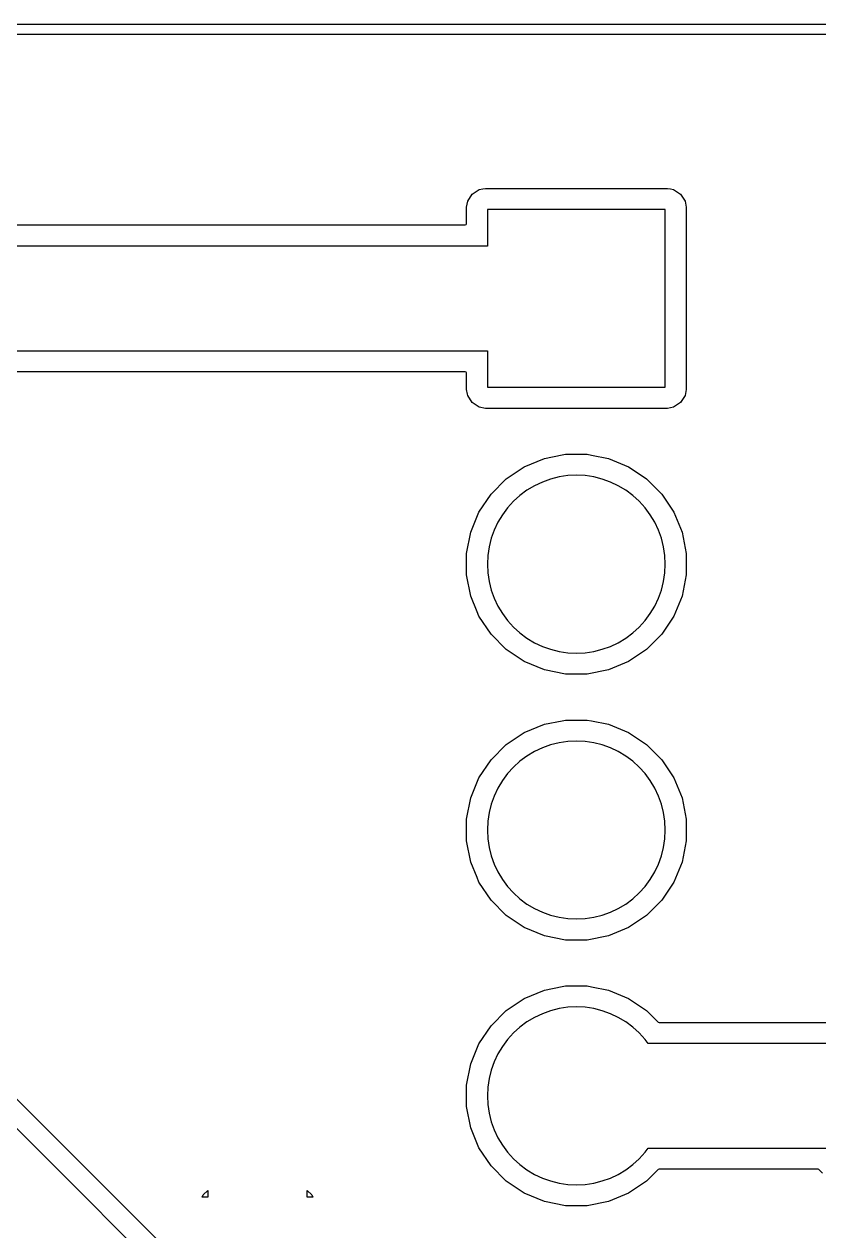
# Model space of a CAD drawing. Header units: metres. Extents: x 44.9 to 117.2, y -105.5 to -49.4.
# Drawn here: x 76.25 to 83.85, y -60.96 to -49.43 of the extents above; entities that cross this region are included whole.
import ezdxf

# ---------------------------------------------------------------- set-up
doc = ezdxf.new("R2010")
doc.units = ezdxf.units.M

msp = doc.modelspace()

# ---------------------------------------------------------------- linework, layer by layer
for points in [[(44.858, -105.51), (44.858, -49.43), (117.242, -49.43), (117.242, -105.51), (44.858, -105.51)], [(92.696, -49.53), (44.97, -49.53), (44.961, -49.533), (44.958, -49.542), (44.958, -91.883), (44.961, -91.891), (44.97, -91.894), (92.696, -91.894)], [(73.701, -51.349), (80.472, -51.349), (80.48, -51.346), (80.483, -51.338), (80.483, -51.18), (80.483, -51.18), (80.483, -51.18), (80.483, -51.18), (80.483, -51.18), (80.483, -51.18), (80.495, -51.122), (80.495, -51.122), (80.495, -51.122), (80.495, -51.122), (80.495, -51.122), (80.495, -51.122), (80.495, -51.122), (80.495, -51.122), (80.495, -51.122), (80.495, -51.122), (80.495, -51.122), (80.495, -51.122), (80.539, -51.055), (80.539, -51.055), (80.539, -51.055), (80.539, -51.055), (80.539, -51.055), (80.539, -51.055), (80.539, -51.055), (80.539, -51.055), (80.539, -51.055), (80.539, -51.055), (80.539, -51.055), (80.539, -51.055), (80.606, -51.011), (80.606, -51.011), (80.606, -51.011), (80.606, -51.011), (80.606, -51.011), (80.606, -51.011), (80.606, -51.011), (80.606, -51.011), (80.606, -51.011), (80.606, -51.011), (80.606, -51.011), (80.606, -51.011), (80.641, -51.004), (80.664, -50.999), (80.664, -50.999), (80.664, -50.999), (80.664, -50.999), (80.664, -50.999), (80.664, -50.999), (82.404, -50.999), (82.404, -50.999), (82.404, -50.999), (82.404, -50.999), (82.404, -50.999), (82.404, -50.999), (82.433, -51.005), (82.462, -51.011), (82.462, -51.011), (82.462, -51.011), (82.462, -51.011), (82.462, -51.011), (82.462, -51.011), (82.462, -51.011), (82.462, -51.011), (82.462, -51.011), (82.462, -51.011), (82.462, -51.011), (82.462, -51.011), (82.462, -51.011), (82.462, -51.011), (82.462, -51.011), (82.462, -51.011), (82.462, -51.011), (82.462, -51.011), (82.462, -51.011), (82.462, -51.011), (82.462, -51.011), (82.462, -51.011), (82.462, -51.011), (82.462, -51.011), (82.462, -51.011), (82.462, -51.011), (82.462, -51.011), (82.462, -51.011), (82.462, -51.011), (82.462, -51.011), (82.462, -51.011), (82.462, -51.011), (82.462, -51.011), (82.462, -51.011), (82.462, -51.011), (82.462, -51.011), (82.462, -51.011), (82.462, -51.011), (82.462, -51.011), (82.462, -51.011), (82.462, -51.011), (82.462, -51.011), (82.462, -51.011), (82.462, -51.011), (82.462, -51.011), (82.462, -51.011), (82.462, -51.011), (82.462, -51.011), (82.462, -51.011), (82.462, -51.011), (82.462, -51.011), (82.462, -51.011), (82.462, -51.011), (82.462, -51.011), (82.462, -51.011), (82.462, -51.011), (82.462, -51.011), (82.462, -51.011), (82.462, -51.011), (82.462, -51.011), (82.462, -51.011), (82.462, -51.011), (82.462, -51.011), (82.462, -51.011), (82.462, -51.011), (82.462, -51.011), (82.462, -51.011), (82.462, -51.011), (82.462, -51.011), (82.462, -51.011), (82.529, -51.055), (82.529, -51.055), (82.529, -51.055), (82.529, -51.055), (82.529, -51.055), (82.529, -51.055), (82.529, -51.055), (82.529, -51.055), (82.529, -51.055), (82.529, -51.055), (82.529, -51.055), (82.529, -51.055), (82.573, -51.122), (82.573, -51.122), (82.573, -51.122), (82.573, -51.122), (82.573, -51.122), (82.573, -51.122), (82.573, -51.122), (82.573, -51.122), (82.573, -51.122), (82.573, -51.122), (82.585, -51.18), (82.585, -51.18), (82.585, -51.18), (82.585, -51.18), (82.585, -51.18), (82.585, -51.18), (82.585, -52.92), (82.585, -52.92), (82.585, -52.92), (82.585, -52.92), (82.585, -52.92), (82.585, -52.92), (82.573, -52.978), (82.573, -52.978), (82.573, -52.978), (82.573, -52.978), (82.573, -52.978), (82.573, -52.978), (82.573, -52.978), (82.573, -52.978), (82.573, -52.978), (82.573, -52.978), (82.529, -53.045), (82.529, -53.045), (82.529, -53.045), (82.529, -53.045), (82.529, -53.045), (82.529, -53.045), (82.529, -53.045), (82.529, -53.045), (82.529, -53.045), (82.529, -53.045), (82.462, -53.089), (82.462, -53.089), (82.462, -53.089), (82.462, -53.089), (82.462, -53.089), (82.462, -53.089), (82.462, -53.089), (82.462, -53.089), (82.462, -53.089), (82.462, -53.089), (82.404, -53.101), (82.404, -53.101), (82.404, -53.101), (82.404, -53.101), (82.404, -53.101), (82.404, -53.101), (80.664, -53.101), (80.664, -53.101), (80.664, -53.101), (80.664, -53.101), (80.664, -53.101), (80.664, -53.101), (80.606, -53.089), (80.606, -53.089), (80.606, -53.089), (80.606, -53.089), (80.606, -53.089), (80.606, -53.089), (80.606, -53.089), (80.606, -53.089), (80.606, -53.089), (80.606, -53.089), (80.539, -53.045), (80.539, -53.045), (80.539, -53.045), (80.539, -53.045), (80.539, -53.045), (80.539, -53.045), (80.539, -53.045), (80.539, -53.045), (80.539, -53.045), (80.539, -53.045), (80.539, -53.045), (80.539, -53.045), (80.495, -52.978), (80.495, -52.978), (80.495, -52.978), (80.495, -52.978), (80.495, -52.978), (80.495, -52.978), (80.495, -52.978), (80.495, -52.978), (80.495, -52.978), (80.495, -52.978), (80.495, -52.978), (80.495, -52.978), (80.495, -52.978), (80.495, -52.978), (80.495, -52.978), (80.492, -52.965), (80.483, -52.92), (80.483, -52.92), (80.483, -52.92), (80.483, -52.92), (80.483, -52.92), (80.483, -52.92), (80.483, -52.762), (80.48, -52.754), (80.472, -52.751), (73.337, -52.751)], [(73.406, -52.55), (80.684, -52.55), (80.684, -52.55), (80.684, -52.55), (80.684, -52.55), (80.684, -52.55), (80.684, -52.55), (80.684, -52.55), (80.684, -52.55), (80.684, -52.55), (80.684, -52.55), (80.684, -52.55), (80.684, -52.55), (80.684, -52.55), (80.684, -52.55), (80.684, -52.55), (80.684, -52.55), (80.684, -52.55), (80.684, -52.55), (80.684, -52.55), (80.684, -52.55), (80.684, -52.55), (80.684, -52.55), (80.684, -52.55), (80.684, -52.55), (80.684, -52.55), (80.684, -52.55), (80.684, -52.55), (80.684, -52.55), (80.684, -52.55), (80.684, -52.55), (80.684, -52.55), (80.684, -52.55), (80.684, -52.55), (80.684, -52.55), (80.684, -52.9), (82.384, -52.9), (82.384, -51.2), (80.684, -51.2), (80.684, -51.55), (80.684, -51.55), (80.684, -51.55), (80.684, -51.55), (80.684, -51.55), (80.684, -51.55), (80.684, -51.55), (80.684, -51.55), (80.684, -51.55), (80.684, -51.55), (80.684, -51.55), (80.684, -51.55), (80.684, -51.55), (80.684, -51.55), (80.684, -51.55), (80.684, -51.55), (80.684, -51.55), (80.684, -51.55), (80.684, -51.55), (80.684, -51.55), (80.684, -51.55), (80.684, -51.55), (80.684, -51.55), (80.684, -51.55), (80.684, -51.55), (80.684, -51.55), (80.684, -51.55), (80.684, -51.55), (80.684, -51.55), (80.684, -51.55), (80.684, -51.55), (80.684, -51.55), (80.684, -51.55), (80.684, -51.55), (73.613, -51.55)], [(80.483, -54.487), (80.524, -54.284), (80.524, -54.284), (80.524, -54.284), (80.524, -54.284), (80.524, -54.284), (80.524, -54.284), (80.524, -54.284), (80.524, -54.284), (80.603, -54.092), (80.603, -54.092), (80.603, -54.092), (80.603, -54.092), (80.603, -54.092), (80.603, -54.092), (80.718, -53.92), (80.718, -53.92), (80.718, -53.92), (80.718, -53.92), (80.718, -53.92), (80.718, -53.92), (80.864, -53.774), (80.864, -53.774), (80.864, -53.774), (80.864, -53.774), (80.864, -53.774), (80.864, -53.774), (81.036, -53.659), (81.036, -53.659), (81.036, -53.659), (81.036, -53.659), (81.036, -53.659), (81.036, -53.659), (81.228, -53.58), (81.228, -53.58), (81.228, -53.58), (81.228, -53.58), (81.228, -53.58), (81.228, -53.58), (81.228, -53.58), (81.228, -53.58), (81.397, -53.546), (81.431, -53.539), (81.431, -53.539), (81.431, -53.539), (81.431, -53.539), (81.431, -53.539), (81.431, -53.539), (81.637, -53.539), (81.637, -53.539), (81.637, -53.539), (81.637, -53.539), (81.637, -53.539), (81.637, -53.539), (81.678, -53.547), (81.84, -53.58), (81.84, -53.58), (81.84, -53.58), (81.84, -53.58), (81.84, -53.58), (81.84, -53.58), (81.84, -53.58), (81.84, -53.58), (82.032, -53.659), (82.032, -53.659), (82.032, -53.659), (82.032, -53.659), (82.032, -53.659), (82.032, -53.659), (82.066, -53.682), (82.204, -53.774), (82.204, -53.774), (82.204, -53.774), (82.204, -53.774), (82.204, -53.774), (82.204, -53.774), (82.35, -53.92), (82.35, -53.92), (82.35, -53.92), (82.35, -53.92), (82.35, -53.92), (82.35, -53.92), (82.465, -54.092), (82.465, -54.092), (82.465, -54.092), (82.465, -54.092), (82.465, -54.092), (82.465, -54.092), (82.544, -54.284), (82.544, -54.284), (82.544, -54.284), (82.544, -54.284), (82.544, -54.284), (82.544, -54.284), (82.585, -54.487), (82.585, -54.487), (82.585, -54.487), (82.585, -54.487), (82.585, -54.487), (82.585, -54.487), (82.585, -54.693), (82.585, -54.693), (82.585, -54.693), (82.585, -54.693), (82.585, -54.693), (82.585, -54.693), (82.544, -54.896), (82.544, -54.896), (82.544, -54.896), (82.544, -54.896), (82.544, -54.896), (82.544, -54.896), (82.465, -55.088), (82.465, -55.088), (82.465, -55.088), (82.465, -55.088), (82.465, -55.088), (82.465, -55.088), (82.35, -55.26), (82.35, -55.26), (82.35, -55.26), (82.35, -55.26), (82.35, -55.26), (82.35, -55.26), (82.204, -55.406), (82.204, -55.406), (82.204, -55.406), (82.204, -55.406), (82.204, -55.406), (82.204, -55.406), (82.032, -55.521), (82.032, -55.521), (82.032, -55.521), (82.032, -55.521), (82.032, -55.521), (82.032, -55.521), (81.84, -55.6), (81.84, -55.6), (81.84, -55.6), (81.84, -55.6), (81.84, -55.6), (81.84, -55.6), (81.637, -55.641), (81.637, -55.641), (81.637, -55.641), (81.637, -55.641), (81.637, -55.641), (81.637, -55.641), (81.431, -55.641), (81.431, -55.641), (81.431, -55.641), (81.431, -55.641), (81.431, -55.641), (81.431, -55.641), (81.228, -55.6), (81.228, -55.6), (81.228, -55.6), (81.228, -55.6), (81.228, -55.6), (81.228, -55.6), (81.036, -55.521), (81.036, -55.521), (81.036, -55.521), (81.036, -55.521), (81.036, -55.521), (81.036, -55.521), (80.864, -55.406), (80.864, -55.406), (80.864, -55.406), (80.864, -55.406), (80.864, -55.406), (80.864, -55.406), (80.718, -55.26), (80.718, -55.26), (80.718, -55.26), (80.718, -55.26), (80.718, -55.26), (80.718, -55.26), (80.603, -55.088), (80.603, -55.088), (80.603, -55.088), (80.603, -55.088), (80.603, -55.088), (80.603, -55.088), (80.585, -55.044), (80.524, -54.896), (80.524, -54.896), (80.524, -54.896), (80.524, -54.896), (80.524, -54.896), (80.524, -54.896), (80.524, -54.896), (80.524, -54.896), (80.483, -54.693), (80.483, -54.693), (80.483, -54.693), (80.483, -54.693), (80.483, -54.693), (80.483, -54.693), (80.483, -54.487), (80.483, -54.487), (80.483, -54.487), (80.483, -54.487), (80.483, -54.487), (80.483, -54.487)], [(80.688, -54.673), (80.7, -54.756), (80.721, -54.837), (80.749, -54.915), (80.784, -54.991), (80.827, -55.062), (80.877, -55.129), (80.933, -55.191), (80.995, -55.247), (81.062, -55.297), (81.133, -55.34), (81.209, -55.375), (81.287, -55.403), (81.287, -55.403), (81.368, -55.424), (81.451, -55.436), (81.534, -55.44), (81.617, -55.436), (81.7, -55.424), (81.781, -55.403), (81.859, -55.375), (81.935, -55.34), (82.006, -55.297), (82.073, -55.247), (82.135, -55.191), (82.191, -55.129), (82.241, -55.062), (82.284, -54.991), (82.319, -54.915), (82.347, -54.837), (82.347, -54.837), (82.368, -54.756), (82.38, -54.673), (82.384, -54.59), (82.38, -54.507), (82.368, -54.424), (82.347, -54.343), (82.319, -54.265), (82.284, -54.189), (82.241, -54.118), (82.191, -54.051), (82.135, -53.989), (82.073, -53.933), (82.006, -53.883), (81.935, -53.84), (81.859, -53.805), (81.781, -53.777), (81.781, -53.777), (81.7, -53.756), (81.617, -53.744), (81.534, -53.74), (81.451, -53.744), (81.368, -53.756), (81.287, -53.777), (81.209, -53.805), (81.133, -53.84), (81.062, -53.883), (80.995, -53.933), (80.933, -53.989), (80.877, -54.051), (80.827, -54.118), (80.784, -54.189), (80.749, -54.265), (80.721, -54.343), (80.721, -54.343), (80.7, -54.424), (80.688, -54.507), (80.684, -54.59), (80.688, -54.673)], [(80.483, -57.027), (80.524, -56.824), (80.524, -56.824), (80.524, -56.824), (80.524, -56.824), (80.524, -56.824), (80.524, -56.824), (80.524, -56.824), (80.524, -56.824), (80.603, -56.632), (80.603, -56.632), (80.603, -56.632), (80.603, -56.632), (80.603, -56.632), (80.603, -56.632), (80.718, -56.46), (80.718, -56.46), (80.718, -56.46), (80.718, -56.46), (80.718, -56.46), (80.718, -56.46), (80.864, -56.314), (80.864, -56.314), (80.864, -56.314), (80.864, -56.314), (80.864, -56.314), (80.864, -56.314), (81.036, -56.199), (81.036, -56.199), (81.036, -56.199), (81.036, -56.199), (81.036, -56.199), (81.036, -56.199), (81.228, -56.12), (81.228, -56.12), (81.228, -56.12), (81.228, -56.12), (81.228, -56.12), (81.228, -56.12), (81.228, -56.12), (81.228, -56.12), (81.397, -56.086), (81.431, -56.079), (81.431, -56.079), (81.431, -56.079), (81.431, -56.079), (81.431, -56.079), (81.431, -56.079), (81.637, -56.079), (81.637, -56.079), (81.637, -56.079), (81.637, -56.079), (81.637, -56.079), (81.637, -56.079), (81.678, -56.087), (81.84, -56.12), (81.84, -56.12), (81.84, -56.12), (81.84, -56.12), (81.84, -56.12), (81.84, -56.12), (81.84, -56.12), (81.84, -56.12), (82.032, -56.199), (82.032, -56.199), (82.032, -56.199), (82.032, -56.199), (82.032, -56.199), (82.032, -56.199), (82.204, -56.314), (82.204, -56.314), (82.204, -56.314), (82.204, -56.314), (82.204, -56.314), (82.204, -56.314), (82.204, -56.314), (82.204, -56.314), (82.35, -56.46), (82.35, -56.46), (82.35, -56.46), (82.35, -56.46), (82.35, -56.46), (82.35, -56.46), (82.465, -56.632), (82.465, -56.632), (82.465, -56.632), (82.465, -56.632), (82.465, -56.632), (82.465, -56.632), (82.544, -56.824), (82.544, -56.824), (82.544, -56.824), (82.544, -56.824), (82.544, -56.824), (82.544, -56.824), (82.585, -57.027), (82.585, -57.027), (82.585, -57.027), (82.585, -57.027), (82.585, -57.027), (82.585, -57.027), (82.585, -57.233), (82.585, -57.233), (82.585, -57.233), (82.585, -57.233), (82.585, -57.233), (82.585, -57.233), (82.544, -57.436), (82.544, -57.436), (82.544, -57.436), (82.544, -57.436), (82.544, -57.436), (82.544, -57.436), (82.465, -57.628), (82.465, -57.628), (82.465, -57.628), (82.465, -57.628), (82.465, -57.628), (82.465, -57.628), (82.35, -57.8), (82.35, -57.8), (82.35, -57.8), (82.35, -57.8), (82.35, -57.8), (82.35, -57.8), (82.204, -57.946), (82.204, -57.946), (82.204, -57.946), (82.204, -57.946), (82.204, -57.946), (82.204, -57.946), (82.032, -58.061), (82.032, -58.061), (82.032, -58.061), (82.032, -58.061), (82.032, -58.061), (82.032, -58.061), (81.84, -58.14), (81.84, -58.14), (81.84, -58.14), (81.84, -58.14), (81.84, -58.14), (81.84, -58.14), (81.637, -58.181), (81.637, -58.181), (81.637, -58.181), (81.637, -58.181), (81.637, -58.181), (81.637, -58.181), (81.431, -58.181), (81.431, -58.181), (81.431, -58.181), (81.431, -58.181), (81.431, -58.181), (81.431, -58.181), (81.228, -58.14), (81.228, -58.14), (81.228, -58.14), (81.228, -58.14), (81.228, -58.14), (81.228, -58.14), (81.036, -58.061), (81.036, -58.061), (81.036, -58.061), (81.036, -58.061), (81.036, -58.061), (81.036, -58.061), (80.864, -57.946), (80.864, -57.946), (80.864, -57.946), (80.864, -57.946), (80.864, -57.946), (80.864, -57.946), (80.718, -57.8), (80.718, -57.8), (80.718, -57.8), (80.718, -57.8), (80.718, -57.8), (80.718, -57.8), (80.603, -57.628), (80.603, -57.628), (80.603, -57.628), (80.603, -57.628), (80.603, -57.628), (80.603, -57.628), (80.585, -57.584), (80.524, -57.436), (80.524, -57.436), (80.524, -57.436), (80.524, -57.436), (80.524, -57.436), (80.524, -57.436), (80.524, -57.436), (80.524, -57.436), (80.483, -57.233), (80.483, -57.233), (80.483, -57.233), (80.483, -57.233), (80.483, -57.233), (80.483, -57.233), (80.483, -57.027), (80.483, -57.027), (80.483, -57.027), (80.483, -57.027), (80.483, -57.027), (80.483, -57.027)], [(78.502, -62.301), (72.49, -56.288)], [(80.688, -57.213), (80.7, -57.296), (80.721, -57.377), (80.749, -57.455), (80.784, -57.531), (80.827, -57.602), (80.877, -57.669), (80.933, -57.731), (80.995, -57.787), (81.062, -57.837), (81.133, -57.88), (81.209, -57.915), (81.287, -57.943), (81.287, -57.943), (81.368, -57.964), (81.451, -57.976), (81.534, -57.98), (81.617, -57.976), (81.7, -57.964), (81.781, -57.943), (81.859, -57.915), (81.935, -57.88), (82.006, -57.837), (82.073, -57.787), (82.135, -57.731), (82.191, -57.669), (82.241, -57.602), (82.284, -57.531), (82.319, -57.455), (82.347, -57.377), (82.347, -57.377), (82.368, -57.296), (82.38, -57.213), (82.384, -57.13), (82.38, -57.047), (82.368, -56.964), (82.347, -56.883), (82.319, -56.805), (82.284, -56.729), (82.241, -56.658), (82.191, -56.591), (82.135, -56.529), (82.073, -56.473), (82.006, -56.423), (81.935, -56.38), (81.859, -56.345), (81.781, -56.317), (81.781, -56.317), (81.7, -56.296), (81.617, -56.284), (81.534, -56.28), (81.451, -56.284), (81.368, -56.296), (81.287, -56.317), (81.209, -56.345), (81.133, -56.38), (81.062, -56.423), (80.995, -56.473), (80.933, -56.529), (80.877, -56.591), (80.827, -56.658), (80.784, -56.729), (80.749, -56.805), (80.721, -56.883), (80.721, -56.883), (80.7, -56.964), (80.688, -57.047), (80.684, -57.13), (80.688, -57.213)], [(80.483, -59.567), (80.524, -59.364), (80.524, -59.364), (80.524, -59.364), (80.524, -59.364), (80.524, -59.364), (80.524, -59.364), (80.524, -59.364), (80.524, -59.364), (80.603, -59.172), (80.603, -59.172), (80.603, -59.172), (80.603, -59.172), (80.603, -59.172), (80.603, -59.172), (80.718, -59), (80.718, -59), (80.718, -59), (80.718, -59), (80.718, -59), (80.718, -59), (80.864, -58.854), (80.864, -58.854), (80.864, -58.854), (80.864, -58.854), (80.864, -58.854), (80.864, -58.854), (81.036, -58.739), (81.036, -58.739), (81.036, -58.739), (81.036, -58.739), (81.036, -58.739), (81.036, -58.739), (81.228, -58.66), (81.228, -58.66), (81.228, -58.66), (81.228, -58.66), (81.228, -58.66), (81.228, -58.66), (81.228, -58.66), (81.228, -58.66), (81.397, -58.626), (81.431, -58.619), (81.431, -58.619), (81.431, -58.619), (81.431, -58.619), (81.431, -58.619), (81.431, -58.619), (81.637, -58.619), (81.637, -58.619), (81.637, -58.619), (81.637, -58.619), (81.637, -58.619), (81.637, -58.619), (81.678, -58.627), (81.84, -58.66), (81.84, -58.66), (81.84, -58.66), (81.84, -58.66), (81.84, -58.66), (81.84, -58.66), (81.84, -58.66), (81.84, -58.66), (82.032, -58.739), (82.032, -58.739), (82.032, -58.739), (82.032, -58.739), (82.032, -58.739), (82.032, -58.739), (82.204, -58.854), (82.204, -58.854), (82.204, -58.854), (82.204, -58.854), (82.204, -58.854), (82.204, -58.854), (82.204, -58.854), (82.204, -58.854), (82.316, -58.966), (82.324, -58.969), (84.207, -58.969)], [(84.138, -59.17), (82.22, -59.17), (82.22, -59.17), (82.22, -59.17), (82.22, -59.17), (82.22, -59.17), (82.22, -59.17), (82.22, -59.17), (82.22, -59.17), (82.22, -59.17), (82.22, -59.17), (82.22, -59.17), (82.22, -59.17), (82.22, -59.17), (82.22, -59.17), (82.22, -59.17), (82.22, -59.17), (82.22, -59.17), (82.22, -59.17), (82.22, -59.17), (82.22, -59.17), (82.22, -59.17), (82.22, -59.17), (82.191, -59.131), (82.135, -59.069), (82.073, -59.013), (82.006, -58.963), (81.935, -58.92), (81.859, -58.885), (81.781, -58.857), (81.781, -58.857), (81.7, -58.836), (81.617, -58.824), (81.534, -58.82), (81.451, -58.824), (81.368, -58.836), (81.287, -58.857), (81.209, -58.885), (81.133, -58.92), (81.062, -58.963), (80.995, -59.013), (80.933, -59.069), (80.877, -59.131), (80.827, -59.198), (80.784, -59.269), (80.749, -59.345), (80.721, -59.423), (80.721, -59.423), (80.7, -59.504), (80.688, -59.587), (80.684, -59.67), (80.688, -59.753)], [(76.051, -59.567), (77.123, -60.639), (78.073, -61.589)], [(83.887, -60.409), (83.852, -60.374), (83.844, -60.371), (82.324, -60.371), (82.316, -60.374), (82.204, -60.486), (82.204, -60.486), (82.204, -60.486), (82.204, -60.486), (82.204, -60.486), (82.204, -60.486), (82.032, -60.601), (82.032, -60.601), (82.032, -60.601), (82.032, -60.601), (82.032, -60.601), (82.032, -60.601), (81.84, -60.68), (81.84, -60.68), (81.84, -60.68), (81.84, -60.68), (81.84, -60.68), (81.84, -60.68), (81.637, -60.721), (81.637, -60.721), (81.637, -60.721), (81.637, -60.721), (81.637, -60.721), (81.637, -60.721), (81.431, -60.721), (81.431, -60.721), (81.431, -60.721), (81.431, -60.721), (81.431, -60.721), (81.431, -60.721), (81.228, -60.68), (81.228, -60.68), (81.228, -60.68), (81.228, -60.68), (81.228, -60.68), (81.228, -60.68), (81.036, -60.601), (81.036, -60.601), (81.036, -60.601), (81.036, -60.601), (81.036, -60.601), (81.036, -60.601), (80.864, -60.486), (80.864, -60.486), (80.864, -60.486), (80.864, -60.486), (80.864, -60.486), (80.864, -60.486), (80.718, -60.34), (80.718, -60.34), (80.718, -60.34), (80.718, -60.34), (80.718, -60.34), (80.718, -60.34), (80.718, -60.34), (80.718, -60.34), (80.603, -60.168), (80.603, -60.168), (80.603, -60.168), (80.603, -60.168), (80.603, -60.168), (80.603, -60.168), (80.524, -59.976), (80.524, -59.976), (80.524, -59.976), (80.524, -59.976), (80.524, -59.976), (80.524, -59.976), (80.524, -59.976), (80.524, -59.976), (80.483, -59.773), (80.483, -59.773), (80.483, -59.773), (80.483, -59.773), (80.483, -59.773), (80.483, -59.773), (80.483, -59.567), (80.483, -59.567), (80.483, -59.567), (80.483, -59.567), (80.483, -59.567), (80.483, -59.567)], [(80.688, -59.753), (80.7, -59.836), (80.721, -59.917), (80.749, -59.995), (80.784, -60.071), (80.827, -60.142), (80.877, -60.209), (80.933, -60.271), (80.995, -60.327), (81.062, -60.377), (81.133, -60.42), (81.209, -60.455), (81.287, -60.483), (81.287, -60.483), (81.368, -60.504), (81.451, -60.516), (81.534, -60.52), (81.617, -60.516), (81.7, -60.504), (81.781, -60.483), (81.859, -60.455), (81.935, -60.42), (82.006, -60.377), (82.073, -60.327), (82.135, -60.271), (82.191, -60.209), (82.22, -60.17), (82.22, -60.17), (82.22, -60.17), (82.22, -60.17), (82.22, -60.17), (82.22, -60.17), (82.22, -60.17), (82.22, -60.17), (82.22, -60.17), (82.22, -60.17), (82.22, -60.17), (82.22, -60.17), (82.22, -60.17), (82.22, -60.17), (82.22, -60.17), (82.22, -60.17), (82.22, -60.17), (82.22, -60.17), (82.22, -60.17), (82.22, -60.17), (82.22, -60.17), (82.22, -60.17), (83.931, -60.17)], [(77.958, -60.639), (77.968, -60.617), (77.968, -60.617), (77.968, -60.617), (77.968, -60.617), (77.968, -60.617), (77.968, -60.617), (77.968, -60.617), (77.968, -60.617), (77.968, -60.617), (77.968, -60.617), (78.011, -60.574), (78.011, -60.574), (78.011, -60.574), (78.011, -60.574), (78.011, -60.574), (78.011, -60.574), (78.011, -60.574), (78.011, -60.574), (78.011, -60.574), (78.011, -60.574), (78.011, -60.574), (78.011, -60.574), (78.011, -60.574), (78.011, -60.574), (78.011, -60.574), (78.011, -60.574), (78.011, -60.574), (78.011, -60.574), (78.011, -60.574), (78.011, -60.574), (78.011, -60.574), (78.011, -60.574), (78.011, -60.574), (78.011, -60.574), (78.011, -60.574), (78.011, -60.574), (78.011, -60.574), (78.011, -60.574), (78.011, -60.574), (78.011, -60.574), (78.011, -60.574), (78.011, -60.574), (78.011, -60.574), (78.011, -60.574), (78.011, -60.574), (78.011, -60.574), (78.011, -60.574), (78.011, -60.574), (78.011, -60.574), (78.011, -60.574), (78.011, -60.574), (78.011, -60.574), (78.011, -60.574), (78.011, -60.574), (78.011, -60.574), (78.011, -60.574), (78.011, -60.574), (78.011, -60.574), (78.011, -60.574), (78.011, -60.574), (78.011, -60.639), (78.011, -60.639), (78.011, -60.639), (78.011, -60.639), (78.011, -60.639), (78.011, -60.639), (78.011, -60.639), (78.011, -60.639), (78.011, -60.639), (78.011, -60.639), (78.011, -60.639), (78.011, -60.639), (78.011, -60.639), (78.011, -60.639), (78.011, -60.639), (78.011, -60.639), (78.011, -60.639), (78.011, -60.639), (78.011, -60.639), (78.011, -60.639), (78.011, -60.639), (78.011, -60.639), (78.011, -60.639), (78.011, -60.639), (78.011, -60.639), (78.011, -60.639), (78.011, -60.639), (78.011, -60.639), (78.011, -60.639), (78.011, -60.639), (78.011, -60.639), (78.011, -60.639), (78.011, -60.639), (78.011, -60.639), (78.011, -60.639), (78.011, -60.639), (77.958, -60.639), (77.958, -60.639), (77.958, -60.639), (77.958, -60.639), (77.958, -60.639), (77.958, -60.639), (77.958, -60.639), (77.958, -60.639), (77.958, -60.639), (77.958, -60.639), (77.958, -60.639), (77.958, -60.639), (77.958, -60.639), (77.958, -60.639), (77.958, -60.639), (77.958, -60.639), (77.958, -60.639), (77.958, -60.639), (77.958, -60.639), (77.958, -60.639), (77.958, -60.639), (77.958, -60.639), (77.958, -60.639), (77.958, -60.639), (77.958, -60.639), (77.958, -60.639), (77.958, -60.639), (77.958, -60.639), (77.958, -60.639), (77.958, -60.639), (77.958, -60.639), (77.958, -60.639), (77.958, -60.639), (77.958, -60.639), (77.958, -60.639), (77.958, -60.639), (77.958, -60.639), (77.958, -60.639), (77.958, -60.639), (77.958, -60.639), (77.958, -60.639), (77.958, -60.639)], [(78.961, -60.639), (78.961, -60.574), (78.961, -60.574), (78.961, -60.574), (78.961, -60.574), (78.961, -60.574), (78.961, -60.574), (78.961, -60.574), (78.961, -60.574), (78.961, -60.574), (78.961, -60.574), (78.961, -60.574), (78.961, -60.574), (78.961, -60.574), (78.961, -60.574), (78.961, -60.574), (78.961, -60.574), (78.961, -60.574), (78.961, -60.574), (78.961, -60.574), (78.961, -60.574), (78.961, -60.574), (78.961, -60.574), (78.961, -60.574), (78.961, -60.574), (78.961, -60.574), (78.961, -60.574), (78.961, -60.574), (78.961, -60.574), (78.961, -60.574), (78.961, -60.574), (78.961, -60.574), (78.961, -60.574), (78.961, -60.574), (78.961, -60.574), (78.961, -60.574), (78.961, -60.574), (78.961, -60.574), (78.961, -60.574), (78.961, -60.574), (78.961, -60.574), (78.961, -60.574), (78.961, -60.574), (78.961, -60.574), (78.961, -60.574), (78.961, -60.574), (78.961, -60.574), (78.961, -60.574), (78.961, -60.574), (78.961, -60.574), (78.961, -60.574), (79.004, -60.617), (79.004, -60.617), (79.004, -60.617), (79.004, -60.617), (79.004, -60.617), (79.004, -60.617), (79.004, -60.617), (79.004, -60.617), (79.004, -60.617), (79.004, -60.617), (79.014, -60.639), (79.014, -60.639), (79.014, -60.639), (79.014, -60.639), (79.014, -60.639), (79.014, -60.639), (79.014, -60.639), (79.014, -60.639), (79.014, -60.639), (79.014, -60.639), (79.014, -60.639), (79.014, -60.639), (79.014, -60.639), (79.014, -60.639), (79.014, -60.639), (79.014, -60.639), (79.014, -60.639), (79.014, -60.639), (79.014, -60.639), (79.014, -60.639), (79.014, -60.639), (79.014, -60.639), (79.014, -60.639), (79.014, -60.639), (79.014, -60.639), (79.014, -60.639), (79.014, -60.639), (79.014, -60.639), (79.014, -60.639), (79.014, -60.639), (79.014, -60.639), (79.014, -60.639), (79.014, -60.639), (79.014, -60.639), (79.014, -60.639), (79.014, -60.639), (79.014, -60.639), (79.014, -60.639), (79.014, -60.639), (79.014, -60.639), (79.014, -60.639), (79.014, -60.639), (78.961, -60.639), (78.961, -60.639), (78.961, -60.639), (78.961, -60.639), (78.961, -60.639), (78.961, -60.639), (78.961, -60.639), (78.961, -60.639), (78.961, -60.639), (78.961, -60.639), (78.961, -60.639), (78.961, -60.639), (78.961, -60.639), (78.961, -60.639), (78.961, -60.639), (78.961, -60.639), (78.961, -60.639), (78.961, -60.639), (78.961, -60.639), (78.961, -60.639), (78.961, -60.639), (78.961, -60.639), (78.961, -60.639), (78.961, -60.639), (78.961, -60.639), (78.961, -60.639), (78.961, -60.639), (78.961, -60.639), (78.961, -60.639), (78.961, -60.639), (78.961, -60.639), (78.961, -60.639), (78.961, -60.639), (78.961, -60.639), (78.961, -60.639), (78.961, -60.639)]]:
    msp.add_lwpolyline(points)

doc.saveas('drawing.dxf')
